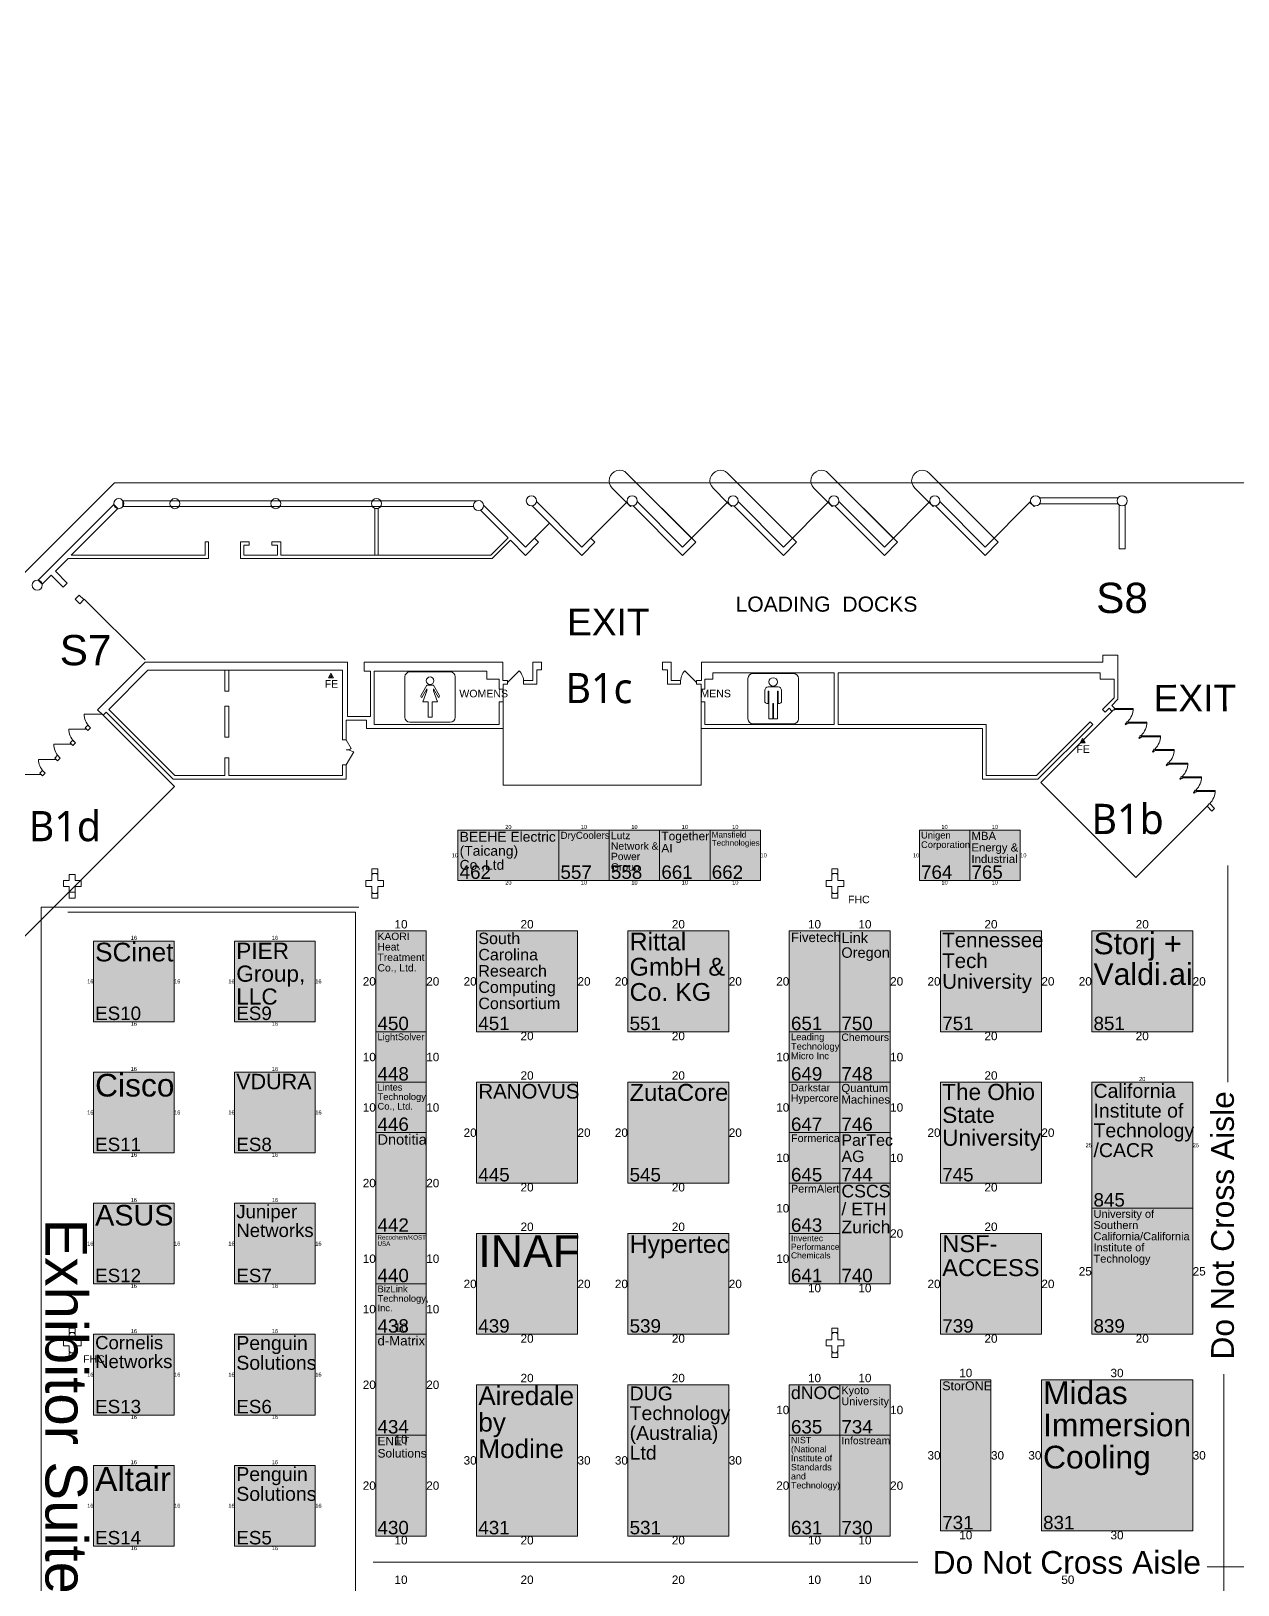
# Model space of a CAD drawing. Header units: inches. Extents: x -357 to 23496, y 116 to 10306.
# Drawn here: x 2060 to 4932, y 5289 to 8987 of the extents above; entities that cross this region are included whole.
import ezdxf
from ezdxf.enums import TextEntityAlignment as Align

# ---------------------------------------------------------------- set-up
doc = ezdxf.new("R2010")
doc.units = ezdxf.units.IN
doc.header["$MEASUREMENT"] = 0
for name, color, linetype, true_color in [('BOOTH_DIMENSION', 7, 'Continuous', 0x000000), ('BOOTH_NUMBER', 7, 'Continuous', 0x000000), ('BOOTHLAYER', 7, 'Continuous', 0x000000), ('Building', 7, 'Continuous', 0xffffff), ('Columns', 7, 'Continuous', 0xffffff), ('COMPANY_NAME', 7, 'Continuous', 0x000000), ('DRAWINGLAYER', 7, 'Continuous', 0xffffff), ('Exit Text', 7, 'Continuous', 0xffffff), ('Fire', 7, 'Continuous', 0xffffff), ('HIGHLIGHT_SCHEME', 7, 'Continuous', 0x000000), ('Symbols', 7, 'Continuous', 0xffffff), ('Text', 7, 'Continuous', 0xffffff)]:
    doc.layers.add(name, color=color, linetype=linetype, true_color=true_color)
doc.styles.add('Arial', font='Arial.ttf')
doc.styles.add('Trebuchet MS', font='trebuc.ttf')

msp = doc.modelspace()

# ---------------------------------------------------------------- hatches: boundary and pattern name
at = {"layer": 'HIGHLIGHT_SCHEME', "true_color": 0xe3923d, "transparency": 33554687}
for points in [[(3076, 7084.9), (3316, 7084.9), (3316, 6964.9), (3076, 6964.9)], [(3316, 7084.9), (3436, 7084.9), (3436, 6964.9), (3316, 6964.9)], [(3436, 7084.9), (3556, 7084.9), (3556, 6964.9), (3436, 6964.9)], [(3556, 7084.9), (3676, 7084.9), (3676, 6964.9), (3556, 6964.9)], [(3676, 7084.9), (3796, 7084.9), (3796, 6964.9), (3676, 6964.9)], [(4174, 7084.9), (4294, 7084.9), (4294, 6964.9), (4174, 6964.9)], [(4294, 7084.9), (4414, 7084.9), (4414, 6964.9), (4294, 6964.9)], [(2880.5, 6844.9), (3000.5, 6844.9), (3000.5, 6604.9), (2880.5, 6604.9)], [(3120.5, 6844.9), (3360.5, 6844.9), (3360.5, 6604.9), (3120.5, 6604.9)], [(3480.5, 6844.9), (3720.5, 6844.9), (3720.5, 6604.9), (3480.5, 6604.9)], [(3864.5, 6844.9), (3984.5, 6844.9), (3984.5, 6604.9), (3864.5, 6604.9)], [(3984.5, 6844.9), (4104.5, 6844.9), (4104.5, 6604.9), (3984.5, 6604.9)], [(4224.5, 6844.9), (4464.5, 6844.9), (4464.5, 6604.9), (4224.5, 6604.9)], [(4584.5, 6844.9), (4824.5, 6844.9), (4824.5, 6604.9), (4584.5, 6604.9)], [(2208.5, 6820.9), (2400.5, 6820.9), (2400.5, 6628.9), (2208.5, 6628.9)], [(2544.5, 6820.9), (2736.5, 6820.9), (2736.5, 6628.9), (2544.5, 6628.9)], [(2880.5, 6604.9), (3000.5, 6604.9), (3000.5, 6484.9), (2880.5, 6484.9)], [(3864.5, 6604.9), (3984.5, 6604.9), (3984.5, 6484.9), (3864.5, 6484.9)], [(3984.5, 6604.9), (4104.5, 6604.9), (4104.5, 6484.9), (3984.5, 6484.9)], [(2208.5, 6508.9), (2400.5, 6508.9), (2400.5, 6316.9), (2208.5, 6316.9)], [(2544.5, 6508.9), (2736.5, 6508.9), (2736.5, 6316.9), (2544.5, 6316.9)], [(2880.5, 6484.9), (3000.5, 6484.9), (3000.5, 6364.9), (2880.5, 6364.9)], [(3120.5, 6484.9), (3360.5, 6484.9), (3360.5, 6244.9), (3120.5, 6244.9)], [(3480.5, 6484.9), (3720.5, 6484.9), (3720.5, 6244.9), (3480.5, 6244.9)], [(3864.5, 6484.9), (3984.5, 6484.9), (3984.5, 6364.9), (3864.5, 6364.9)], [(3984.5, 6484.9), (3984.5, 6364.9), (4104.5, 6364.9), (4104.5, 6484.9)], [(4224.5, 6484.9), (4464.5, 6484.9), (4464.5, 6244.9), (4224.5, 6244.9)], [(4584.5, 6484.9), (4824.5, 6484.9), (4824.5, 6184.9), (4584.5, 6184.9)], [(2880.5, 6364.9), (3000.5, 6364.9), (3000.5, 6124.9), (2880.5, 6124.9)], [(3864.5, 6364.9), (3984.5, 6364.9), (3984.5, 6244.9), (3864.5, 6244.9)], [(3984.5, 6364.9), (3984.5, 6244.9), (4104.5, 6244.9), (4104.5, 6364.9)], [(3864.5, 6244.9), (3984.5, 6244.9), (3984.5, 6124.9), (3864.5, 6124.9)], [(3984.5, 6244.9), (4104.5, 6244.9), (4104.5, 6004.9), (3984.5, 6004.9)], [(2208.5, 6196.9), (2400.5, 6196.9), (2400.5, 6004.9), (2208.5, 6004.9)], [(2544.5, 6196.9), (2736.5, 6196.9), (2736.5, 6004.9), (2544.5, 6004.9)], [(4584.5, 6184.9), (4824.5, 6184.9), (4824.5, 5884.9), (4584.5, 5884.9)], [(2880.5, 6124.9), (3000.5, 6124.9), (3000.5, 6004.9), (2880.5, 6004.9)], [(3120.5, 6124.9), (3360.5, 6124.9), (3360.5, 5884.9), (3120.5, 5884.9)], [(3480.5, 6124.9), (3720.5, 6124.9), (3720.5, 5884.9), (3480.5, 5884.9)], [(3864.5, 6124.9), (3984.5, 6124.9), (3984.5, 6004.9), (3864.5, 6004.9)], [(4224.5, 6124.9), (4464.5, 6124.9), (4464.5, 5884.9), (4224.5, 5884.9)], [(2880.5, 6004.9), (3000.5, 6004.9), (3000.5, 5884.9), (2880.5, 5884.9)], [(2208.5, 5884.9), (2400.5, 5884.9), (2400.5, 5692.9), (2208.5, 5692.9)], [(2544.5, 5884.9), (2736.5, 5884.9), (2736.5, 5692.9), (2544.5, 5692.9)], [(2880.5, 5884.9), (3000.5, 5884.9), (3000.5, 5644.9), (2880.5, 5644.9)], [(4224.5, 5776.9), (4224.5, 5416.9), (4344.5, 5416.9), (4344.5, 5776.9)], [(4464.5, 5776.9), (4464.5, 5416.9), (4824.5, 5416.9), (4824.5, 5776.9)], [(3120.5, 5764.9), (3360.5, 5764.9), (3360.5, 5404.9), (3120.5, 5404.9)], [(3480.5, 5764.9), (3720.5, 5764.9), (3720.5, 5404.9), (3480.5, 5404.9)], [(3984.5, 5764.9), (4104.5, 5764.9), (4104.5, 5644.9), (3984.5, 5644.9)], [(2880.5, 5644.9), (3000.5, 5644.9), (3000.5, 5404.9), (2880.5, 5404.9)], [(3864.5, 5644.9), (3984.5, 5644.9), (3984.5, 5404.9), (3864.5, 5404.9)], [(3984.5, 5644.9), (4104.5, 5644.9), (4104.5, 5404.9), (3984.5, 5404.9)], [(2208.5, 5572.9), (2400.5, 5572.9), (2400.5, 5380.9), (2208.5, 5380.9)], [(2544.5, 5572.9), (2736.5, 5572.9), (2736.5, 5380.9), (2544.5, 5380.9)]]:
    msp.add_hatch(color=33, dxfattribs=at).paths.add_polyline_path(points, flags=0)
at = {"layer": 'HIGHLIGHT_SCHEME', "true_color": 0xce4240, "transparency": 33554687}
msp.add_hatch(color=13, dxfattribs=at).paths.add_polyline_path([(3864.5, 5764.9), (3984.5, 5764.9), (3984.5, 5644.9), (3864.5, 5644.9)], flags=0)

# ---------------------------------------------------------------- linework, layer by layer
at = {"layer": 'BOOTHLAYER', "color": 7, "lineweight": 5}
for points in [[(3076, 7084.9), (3316, 7084.9), (3316, 6964.9), (3076, 6964.9)], [(3316, 7084.9), (3436, 7084.9), (3436, 6964.9), (3316, 6964.9)], [(3436, 7084.9), (3556, 7084.9), (3556, 6964.9), (3436, 6964.9)], [(3556, 7084.9), (3676, 7084.9), (3676, 6964.9), (3556, 6964.9)], [(3676, 7084.9), (3796, 7084.9), (3796, 6964.9), (3676, 6964.9)], [(4174, 7084.9), (4294, 7084.9), (4294, 6964.9), (4174, 6964.9)], [(4294, 7084.9), (4414, 7084.9), (4414, 6964.9), (4294, 6964.9)], [(2880.5, 6844.9), (3000.5, 6844.9), (3000.5, 6604.9), (2880.5, 6604.9)], [(3120.5, 6844.9), (3360.5, 6844.9), (3360.5, 6604.9), (3120.5, 6604.9)], [(3480.5, 6844.9), (3720.5, 6844.9), (3720.5, 6604.9), (3480.5, 6604.9)], [(3864.5, 6844.9), (3984.5, 6844.9), (3984.5, 6604.9), (3864.5, 6604.9)], [(3984.5, 6844.9), (4104.5, 6844.9), (4104.5, 6604.9), (3984.5, 6604.9)], [(4224.5, 6844.9), (4464.5, 6844.9), (4464.5, 6604.9), (4224.5, 6604.9)], [(4584.5, 6844.9), (4824.5, 6844.9), (4824.5, 6604.9), (4584.5, 6604.9)], [(2208.5, 6820.9), (2400.5, 6820.9), (2400.5, 6628.9), (2208.5, 6628.9)], [(2544.5, 6820.9), (2736.5, 6820.9), (2736.5, 6628.9), (2544.5, 6628.9)], [(2880.5, 6604.9), (3000.5, 6604.9), (3000.5, 6484.9), (2880.5, 6484.9)], [(3864.5, 6604.9), (3984.5, 6604.9), (3984.5, 6484.9), (3864.5, 6484.9)], [(3984.5, 6604.9), (4104.5, 6604.9), (4104.5, 6484.9), (3984.5, 6484.9)], [(2208.5, 6508.9), (2400.5, 6508.9), (2400.5, 6316.9), (2208.5, 6316.9)], [(2544.5, 6508.9), (2736.5, 6508.9), (2736.5, 6316.9), (2544.5, 6316.9)], [(2880.5, 6484.9), (3000.5, 6484.9), (3000.5, 6364.9), (2880.5, 6364.9)], [(3120.5, 6484.9), (3360.5, 6484.9), (3360.5, 6244.9), (3120.5, 6244.9)], [(3480.5, 6484.9), (3720.5, 6484.9), (3720.5, 6244.9), (3480.5, 6244.9)], [(3864.5, 6484.9), (3984.5, 6484.9), (3984.5, 6364.9), (3864.5, 6364.9)], [(3984.5, 6484.9), (3984.5, 6364.9), (4104.5, 6364.9), (4104.5, 6484.9)], [(4224.5, 6484.9), (4464.5, 6484.9), (4464.5, 6244.9), (4224.5, 6244.9)], [(4584.5, 6484.9), (4824.5, 6484.9), (4824.5, 6184.9), (4584.5, 6184.9)], [(2880.5, 6364.9), (3000.5, 6364.9), (3000.5, 6124.9), (2880.5, 6124.9)], [(3864.5, 6364.9), (3984.5, 6364.9), (3984.5, 6244.9), (3864.5, 6244.9)], [(3984.5, 6364.9), (3984.5, 6244.9), (4104.5, 6244.9), (4104.5, 6364.9)], [(3864.5, 6244.9), (3984.5, 6244.9), (3984.5, 6124.9), (3864.5, 6124.9)], [(3984.5, 6244.9), (4104.5, 6244.9), (4104.5, 6004.9), (3984.5, 6004.9)], [(2208.5, 6196.9), (2400.5, 6196.9), (2400.5, 6004.9), (2208.5, 6004.9)], [(2544.5, 6196.9), (2736.5, 6196.9), (2736.5, 6004.9), (2544.5, 6004.9)], [(4584.5, 6184.9), (4824.5, 6184.9), (4824.5, 5884.9), (4584.5, 5884.9)], [(2880.5, 6124.9), (3000.5, 6124.9), (3000.5, 6004.9), (2880.5, 6004.9)], [(3120.5, 6124.9), (3360.5, 6124.9), (3360.5, 5884.9), (3120.5, 5884.9)], [(3480.5, 6124.9), (3720.5, 6124.9), (3720.5, 5884.9), (3480.5, 5884.9)], [(3864.5, 6124.9), (3984.5, 6124.9), (3984.5, 6004.9), (3864.5, 6004.9)], [(4224.5, 6124.9), (4464.5, 6124.9), (4464.5, 5884.9), (4224.5, 5884.9)], [(2880.5, 6004.9), (3000.5, 6004.9), (3000.5, 5884.9), (2880.5, 5884.9)], [(2208.5, 5884.9), (2400.5, 5884.9), (2400.5, 5692.9), (2208.5, 5692.9)], [(2544.5, 5884.9), (2736.5, 5884.9), (2736.5, 5692.9), (2544.5, 5692.9)], [(2880.5, 5884.9), (3000.5, 5884.9), (3000.5, 5644.9), (2880.5, 5644.9)], [(4224.5, 5776.9), (4224.5, 5416.9), (4344.5, 5416.9), (4344.5, 5776.9)], [(4464.5, 5776.9), (4464.5, 5416.9), (4824.5, 5416.9), (4824.5, 5776.9)], [(3120.5, 5764.9), (3360.5, 5764.9), (3360.5, 5404.9), (3120.5, 5404.9)], [(3480.5, 5764.9), (3720.5, 5764.9), (3720.5, 5404.9), (3480.5, 5404.9)], [(3864.5, 5764.9), (3984.5, 5764.9), (3984.5, 5644.9), (3864.5, 5644.9)], [(3984.5, 5764.9), (4104.5, 5764.9), (4104.5, 5644.9), (3984.5, 5644.9)], [(2880.5, 5644.9), (3000.5, 5644.9), (3000.5, 5404.9), (2880.5, 5404.9)], [(3864.5, 5644.9), (3984.5, 5644.9), (3984.5, 5404.9), (3864.5, 5404.9)], [(3984.5, 5644.9), (4104.5, 5644.9), (4104.5, 5404.9), (3984.5, 5404.9)], [(2208.5, 5572.9), (2400.5, 5572.9), (2400.5, 5380.9), (2208.5, 5380.9)], [(2544.5, 5572.9), (2736.5, 5572.9), (2736.5, 5380.9), (2544.5, 5380.9)]]:
    msp.add_lwpolyline(points, close=True, dxfattribs=at)
at = {"layer": 'Building', "color": 18, "lineweight": 5, "true_color": 0x000000, "transparency": 33554687}
for points in [[(12373.1, 8986.6), (12373.1, 7911.7), (2258.7, 7911.7), (1572, 7225.1)], [(3632.1, 7780), (3478.2, 7933.9), (3642, 7770.1), (3610.7, 7738.8), (3492.7, 7856.9)], [(3872.1, 7780), (3718.2, 7933.9), (3882, 7770.1), (3850.7, 7738.8), (3732.7, 7856.9)], [(4112.1, 7780), (3958.2, 7933.9), (4122, 7770.1), (4090.7, 7738.8), (3972.7, 7856.9)], [(4352.1, 7780), (4198.2, 7933.9), (4362, 7770.1), (4330.7, 7738.8), (4212.7, 7856.9)], [(3392.1, 7780), (3477, 7864.8), (3443, 7898.8), (3477, 7864.8)], [(3683, 7898.8), (3717, 7864.8), (3726.9, 7855), (3728.8, 7856.9)], [(3923, 7898.8), (3957, 7864.8), (3966.9, 7855), (3968.8, 7856.9)], [(4163, 7898.8), (4197, 7864.8), (4206.9, 7855), (4208.8, 7856.9)], [(2256.9, 7860), (2076.7, 7679.8)], [(2256.9, 7860), (2266.8, 7850.1), (2155.7, 7739), (2474.6, 7739), (2474.6, 7739), (2474.6, 7771), (2482.3, 7771), (2482.3, 7731.3), (2148, 7731.3), (2117.9, 7701.2), (2146.2, 7672.9), (2136.3, 7663), (2108, 7691.3)], [(3113.1, 7854.9), (2278.5, 7854.9), (2278.5, 7868.9), (3122.2, 7868.9)], [(3129.5, 7846.1), (3195.4, 7780.2), (3154.1, 7739), (2654.3, 7739), (2654.3, 7771), (2633.3, 7771), (2633.3, 7763.3), (2646.7, 7763.3), (2646.7, 7739), (2566, 7739), (2566, 7763.3), (2579.3, 7763.3), (2579.3, 7771), (2558.4, 7771), (2558.4, 7731.3), (3096.5, 7731.3)], [(2878.4, 7739), (2878.4, 7850.5), (2886, 7850.5), (2886, 7739)], [(3136.8, 7858.6), (3236.7, 7758.6), (3258.1, 7780)], [(3252.7, 7856.9), (3370.7, 7738.8), (3402, 7770.1), (3392.1, 7780), (3370.7, 7758.6), (3262.6, 7866.8)], [(3478.9, 7866.8), (3477, 7864.8), (3486.9, 7855), (3488.8, 7856.9)], [(3502.6, 7866.8), (3610.7, 7758.6), (3718.9, 7866.8)], [(3742.6, 7866.8), (3850.7, 7758.6), (3958.9, 7866.8)], [(3982.6, 7866.8), (4090.7, 7758.6), (4198.9, 7866.8)], [(4222.6, 7866.8), (4330.7, 7758.6), (4438.9, 7866.8)], [(4448.8, 7856.9), (4446.9, 7855), (4437, 7864.8)], [(4460.5, 7875.7), (4647, 7875.7)], [(4460.5, 7861.7), (4647, 7861.7)], [(4663.7, 7859), (4663.7, 7754.7), (4649.7, 7754.7), (4649.7, 7859)], [(3293.8, 7815.7), (3258.1, 7780), (3268, 7770.1), (3236.7, 7738.8), (3200.7, 7774.8), (3157.2, 7731.3), (3096.5, 7731.3)], [(2117.9, 7701.2), (2146.2, 7672.9)], [(2086.6, 7669.9), (2076.7, 7679.8)], [(2086.6, 7669.9), (2108, 7691.3)], [(2136.3, 7663), (2146.2, 7672.9)], [(2164.8, 7634.5), (2174.7, 7644.4), (2185.8, 7633.4), (2175.9, 7623.5), (2175.9, 7623.5)], [(2174.7, 7644.4), (2164.8, 7634.5), (2175.9, 7623.5), (2185.8, 7633.4)], [(2174.7, 7644.4), (2185.8, 7633.4)], [(2331.3, 7489.9), (2186.8, 7634.4)], [(2218.5, 7371), (2331.8, 7484.3)], [(2331.8, 7484.3), (2813, 7484.3)], [(2813, 7484.3), (2813, 7355.1)], [(2852.5, 7463.3), (2852.5, 7484.3)], [(2852.5, 7484.3), (3182.7, 7484.3)], [(3182.7, 7484.3), (3182.7, 7441)], [(3232.3, 7441), (3254.4, 7441), (3254.4, 7484.3), (3274.9, 7484.3), (3274.9, 7466.3), (3263.4, 7466.3), (3263.4, 7432), (3232.3, 7432), (3232.3, 7441)], [(3574.4, 7466.3), (3562.9, 7466.3), (3562.9, 7484.3), (3583.4, 7484.3), (3583.4, 7441), (3605.5, 7441), (3605.5, 7432), (3574.4, 7432), (3574.4, 7466.3)], [(3655.2, 7441), (3655.2, 7484.3)], [(3655.2, 7484.3), (4610.4, 7484.3)], [(4610.4, 7484.3), (4610.4, 7501.5)], [(4610.4, 7501.5), (4646.7, 7501.5)], [(4646.7, 7501.5), (4646.7, 7396.3)], [(2245.1, 7372.1), (2338.2, 7465.3)], [(2338.2, 7465.3), (2801, 7465.3)], [(2521.4, 7465.3), (2521.4, 7415.6), (2530.4, 7415.6), (2530.4, 7465.3)], [(2801, 7465.3), (2801, 7299.9)], [(2867.8, 7463.3), (2852.5, 7463.3)], [(2867.8, 7355.1), (2867.8, 7463.3)], [(3183.4, 7420.4), (3174.4, 7420.4), (3174.4, 7444.3), (3144.5, 7444.3), (3144.5, 7463.3), (2876.8, 7463.3), (2876.8, 7335.9), (3174.4, 7335.9), (3174.4, 7389.9), (3183.4, 7389.9)], [(3182.7, 7441), (3194.2, 7441)], [(3194.2, 7436.5), (3221.9, 7464.3)], [(3194.2, 7441), (3194.2, 7432)], [(3643.7, 7436.5), (3615.9, 7464.3)], [(3643.7, 7432), (3643.7, 7441)], [(3643.7, 7441), (3655.2, 7441)], [(3654.4, 7326.9), (4324.4, 7326.9), (4324.4, 7205.9), (4456.4, 7205.9), (4586.7, 7336.3), (4580.3, 7342.6), (4452.6, 7214.9), (4333.4, 7214.9), (4333.4, 7335.9), (3980.6, 7335.9), (3980.6, 7459.5), (4604.7, 7459.5), (4604.7, 7444.3), (4637.7, 7444.3), (4637.7, 7400), (4610, 7372.3), (4616.4, 7366), (4625.4, 7375), (4632.5, 7367.9)], [(3654.4, 7420.4), (3663.4, 7420.4), (3663.4, 7444.3), (3682.8, 7444.3), (3682.8, 7459.5), (3971.6, 7459.5), (3971.6, 7335.9), (3663.4, 7335.9), (3663.4, 7389.9), (3654.4, 7389.9)], [(3194.2, 7432), (3183.4, 7432)], [(3183.4, 7432), (3183.4, 7192)], [(3654.4, 7432), (3643.7, 7432)], [(3654.4, 7192), (3654.4, 7432)], [(4646.7, 7396.3), (4631.8, 7381.4)], [(2810, 7239.9), (2810, 7205.9), (2398.5, 7205.9), (2238.7, 7365.7), (2231.3, 7358.3), (2401, 7188.6), (2036.1, 6823.7), (1860, 6999.8), (1846.5, 6986.3), (1806.6, 6986.3), (1806.6, 6944.2), (1726.5, 6864.1), (1726.5, 5839.1), (1769.5, 5839.1), (1769.5, 5818.1), (2018.5, 5818.1), (2018.5, 4822.2)], [(2228.6, 7361), (2186.6, 7361)], [(2231.3, 7358.3), (2218.5, 7371)], [(2402.2, 7214.9), (2245.1, 7372.1)], [(2521.4, 7379.6), (2521.4, 7306.3), (2530.4, 7306.3), (2530.4, 7379.6), (2521.4, 7379.6)], [(4636, 7371.4), (4462.8, 7198.2)], [(4631.8, 7381.4), (4638.9, 7374.3)], [(4636.7, 7370.7), (4636, 7371.4)], [(4638.2, 7372.2), (4636.7, 7370.7)], [(4638.9, 7374.3), (4637.5, 7372.9)], [(4637.5, 7372.9), (4638.2, 7372.2)], [(4682.9, 7374.3), (4638.9, 7374.3)], [(4638.9, 7374.3), (4638.9, 7372.3)], [(4638.9, 7372.3), (4682.8, 7372.3)], [(2192, 7325.4), (2150, 7325.4)], [(2195.2, 7322.3), (2201.6, 7328.6), (2195.2, 7335), (2188.8, 7328.6), (2195.2, 7322.3)], [(2858, 7346.9), (2810, 7346.9)], [(2810, 7346.9), (2810, 7299.9)], [(2813, 7355.1), (2867.8, 7355.1)], [(2858, 7326.9), (2858, 7346.9)], [(3183.4, 7326.9), (2858, 7326.9)], [(4663.6, 7336.8), (4667.2, 7340.3)], [(4665, 7335.4), (4663.6, 7336.8)], [(4668.6, 7338.9), (4665, 7335.4)], [(4666.4, 7341), (4667.9, 7342.5)], [(4667.2, 7340.3), (4666.4, 7341)], [(4667.9, 7342.5), (4668.6, 7341.7)], [(4668.6, 7341.7), (4670, 7343.2)], [(4669.3, 7338.2), (4668.6, 7338.9)], [(4670.7, 7339.6), (4669.3, 7338.2)], [(4670, 7343.2), (4671.4, 7341.7)], [(4671.4, 7341.7), (4670, 7340.3)], [(4670, 7340.3), (4670.7, 7339.6)], [(4715.4, 7341.7), (4671.4, 7341.7)], [(4671.4, 7341.7), (4671.4, 7339.7)], [(4671.4, 7339.7), (4715.4, 7339.7)], [(2156, 7289.4), (2114, 7289.4)], [(2159.2, 7286.2), (2165.5, 7292.6), (2159.2, 7298.9), (2152.8, 7292.6), (2159.2, 7286.2)], [(2801, 7299.9), (2810, 7299.9)], [(2810, 7299.9), (2822, 7279.2)], [(4696.1, 7304.3), (4699.7, 7307.8)], [(4697.6, 7302.9), (4696.1, 7304.3)], [(4701.1, 7306.4), (4697.6, 7302.9)], [(4699, 7308.5), (4700.4, 7309.9)], [(4699.7, 7307.8), (4699, 7308.5)], [(4700.4, 7309.9), (4701.1, 7309.2)], [(4701.1, 7309.2), (4702.5, 7310.6)], [(4701.8, 7305.7), (4701.1, 7306.4)], [(4703.2, 7307.1), (4701.8, 7305.7)], [(4702.5, 7310.6), (4703.9, 7309.2)], [(4703.9, 7309.2), (4702.5, 7307.8)], [(4702.5, 7307.8), (4703.2, 7307.1)], [(4747.9, 7309.2), (4703.9, 7309.2)], [(4703.9, 7309.2), (4703.9, 7307.2)], [(4703.9, 7307.2), (4747.9, 7307.2)], [(2119.9, 7253.3), (2077.9, 7253.3)], [(2123.1, 7250.1), (2129.5, 7256.5), (2123.1, 7262.9), (2116.7, 7256.5), (2123.1, 7250.1)], [(2530.4, 7257.3), (2521.4, 7257.3)], [(2521.4, 7257.3), (2521.4, 7214.9)], [(2530.4, 7214.9), (2530.4, 7257.3)], [(2828, 7271.1), (2810, 7239.9)], [(4728.7, 7271.7), (4732.2, 7275.3)], [(4730.1, 7270.3), (4728.7, 7271.7)], [(4733.6, 7273.9), (4730.1, 7270.3)], [(4731.5, 7276), (4732.9, 7277.4)], [(4732.2, 7275.3), (4731.5, 7276)], [(4732.9, 7277.4), (4733.6, 7276.7)], [(4733.6, 7276.7), (4735, 7278.1)], [(4734.3, 7273.2), (4733.6, 7273.9)], [(4735.7, 7274.6), (4734.3, 7273.2)], [(4735, 7278.1), (4736.5, 7276.7)], [(4736.5, 7276.7), (4735, 7275.3)], [(4735, 7275.3), (4735.7, 7274.6)], [(4780.5, 7276.7), (4736.5, 7276.7)], [(4736.5, 7276.7), (4736.5, 7274.7)], [(4736.5, 7274.7), (4780.4, 7274.7)], [(2083.8, 7217.2), (2041.8, 7217.2)], [(2087, 7214.1), (2093.4, 7220.4), (2087, 7226.8), (2080.7, 7220.4), (2087, 7214.1)], [(2521.4, 7214.9), (2402.2, 7214.9)], [(2801, 7214.9), (2530.4, 7214.9)], [(2810, 7239.9), (2801, 7239.9)], [(2801, 7239.9), (2801, 7214.9)], [(4761.2, 7239.2), (4764.7, 7242.8)], [(4762.6, 7237.8), (4761.2, 7239.2)], [(4766.1, 7241.3), (4762.6, 7237.8)], [(4764, 7243.5), (4765.4, 7244.9)], [(4764.7, 7242.8), (4764, 7243.5)], [(4765.4, 7244.9), (4766.1, 7244.2)], [(4766.1, 7244.2), (4767.6, 7245.6)], [(4766.9, 7240.6), (4766.1, 7241.3)], [(4768.3, 7242), (4766.9, 7240.6)], [(4767.6, 7245.6), (4769, 7244.2)], [(4769, 7244.2), (4767.6, 7242.8)], [(4767.6, 7242.8), (4768.3, 7242)], [(4769, 7242.2), (4769, 7244.2)], [(4769, 7244.2), (4813, 7244.2)], [(4812.9, 7242.2), (4769, 7242.2)], [(4798, 7212.3), (4796.6, 7210.9)], [(4798.7, 7211.6), (4798, 7212.3)], [(4800.1, 7213.1), (4798.7, 7211.6)], [(4800.1, 7213.1), (4801.5, 7211.6), (4801.5, 7209.6), (4845.5, 7209.6)], [(4800.1, 7210.2), (4801.5, 7211.6)], [(4801.5, 7211.6), (4845.5, 7211.6)], [(3183.4, 7192), (3654.4, 7192)], [(4462.8, 7198.2), (4689.1, 6971.9)], [(4797.3, 7210.2), (4793.7, 7206.7)], [(4793.7, 7206.7), (4795.1, 7205.3)], [(4795.1, 7205.3), (4798.7, 7208.8)], [(4796.6, 7210.9), (4797.3, 7210.2)], [(4798.7, 7208.8), (4799.4, 7208.1)], [(4799.4, 7208.1), (4800.8, 7209.5)], [(4800.8, 7209.5), (4800.1, 7210.2)], [(4829.8, 7177.7), (4826.3, 7174.2)], [(4827.7, 7172.7), (4831.2, 7176.3)], [(4830.5, 7179.8), (4829.1, 7178.4)], [(4829.1, 7178.4), (4829.8, 7177.7)], [(4831.2, 7179.1), (4830.5, 7179.8)], [(4832.6, 7180.5), (4831.2, 7179.1)], [(4831.2, 7176.3), (4831.9, 7175.6)], [(4831.9, 7175.6), (4833.3, 7177)], [(4834, 7179.1), (4832.6, 7180.5)], [(4832.6, 7177.7), (4834, 7179.1)], [(4833.3, 7177), (4832.6, 7177.7)], [(4878, 7179.1), (4834, 7179.1)], [(4834, 7179.1), (4834, 7177.1)], [(4834, 7177.1), (4878, 7177.1)], [(4689.1, 6971.9), (4862.3, 7145.2)], [(4826.3, 7174.2), (4827.7, 7172.7)], [(4858.8, 7141.6), (4870.1, 7130.3), (4876.5, 7136.7), (4865.1, 7148)], [(4861.6, 7145.9), (4863, 7147.3)], [(4862.3, 7145.2), (4861.6, 7145.9)], [(4863, 7147.3), (4863.7, 7146.6)], [(4863.7, 7146.6), (4865.1, 7148)]]:
    msp.add_lwpolyline(points, dxfattribs=at).dxf.unprotected_set("ltscale", 0)
for centre, radius, start, end in [((3460.6, 7916.4), 24.9, 44.9984, -134.9984), ((3700.6, 7916.4), 24.9, 44.9984, -134.9984), ((3940.6, 7916.4), 24.9, 44.9984, -134.9984), ((4180.6, 7916.4), 24.9, 44.9984, -134.9984), ((3190.3, 7436.6), 42, -0.1225, 41.22), ((3647.5, 7436.6), 42, 138.78, -179.8775), ((2228.6, 7361), 42, 180, -135.938), ((4638.9, 7374.3), 44, -45, 0), ((2192, 7325.4), 42, 180, -135.938), ((4671.4, 7341.7), 44, -45, 0), ((2156, 7289.4), 42, 180, -135.938), ((4703.9, 7309.2), 44, -45, 0), ((2119.9, 7253.3), 42, 180, -135.938), ((2810, 7299.9), 24, -90, -60), ((2810, 7239.9), 36, 60, 90), ((4736.5, 7276.7), 44, -45, 0), ((4769, 7244.2), 44, -45, 0), ((4801.5, 7211.6), 44, -45, 0), ((4834, 7179.1), 44, -45, 0)]:
    msp.add_arc(centre, radius, start, end, dxfattribs=at).dxf.unprotected_set("ltscale", 0)
at = {"layer": 'Columns', "color": 6, "lineweight": 5, "transparency": 33554687}
for points in [[(2885, 6981.9), (2871, 6981.9), (2871, 6992.9), (2885, 6992.9), (2885, 6981.9)], [(3980, 6981.9), (3966, 6981.9), (3966, 6992.9), (3980, 6992.9), (3980, 6981.9)], [(2165, 6922.9), (2151, 6922.9), (2151, 6950.9), (2137, 6950.9), (2137, 6964.9), (2151, 6964.9), (2151, 6978.9), (2165, 6978.9), (2165, 6964.9), (2179, 6964.9), (2179, 6950.9), (2165, 6950.9), (2165, 6922.9)], [(2873, 6933.9), (2873, 6935.9), (2871, 6935.9), (2871, 6950.9), (2857, 6950.9), (2857, 6964.9), (2871, 6964.9), (2871, 6979.9), (2873, 6979.9), (2873, 6981.9)], [(2883, 6981.9), (2883, 6979.9), (2885, 6979.9), (2885, 6964.9), (2899, 6964.9), (2899, 6950.9), (2885, 6950.9), (2885, 6935.9), (2883, 6935.9), (2883, 6933.9)], [(3968, 6933.9), (3968, 6935.9), (3966, 6935.9), (3966, 6950.9), (3952, 6950.9), (3952, 6964.9), (3966, 6964.9), (3966, 6979.9), (3968, 6979.9), (3968, 6981.9)], [(3978, 6981.9), (3978, 6979.9), (3980, 6979.9), (3980, 6964.9), (3994, 6964.9), (3994, 6950.9), (3980, 6950.9), (3980, 6935.9), (3978, 6935.9), (3978, 6933.9)], [(2165, 6936.9), (2151, 6936.9)], [(2885, 6933.9), (2885, 6922.9), (2871, 6922.9), (2871, 6933.9), (2885, 6933.9)], [(3980, 6933.9), (3980, 6922.9), (3966, 6922.9), (3966, 6933.9), (3980, 6933.9)], [(2153, 5840.9), (2153, 5842.9), (2151, 5842.9), (2151, 5857.9), (2137, 5857.9), (2137, 5871.9), (2151, 5871.9), (2151, 5886.9), (2153, 5886.9), (2153, 5888.9)], [(2165, 5888.9), (2151, 5888.9), (2151, 5899.9), (2165, 5899.9), (2165, 5888.9)], [(2163, 5888.9), (2163, 5886.9), (2165, 5886.9), (2165, 5871.9), (2179, 5871.9), (2179, 5857.9), (2165, 5857.9), (2165, 5842.9), (2163, 5842.9), (2163, 5840.9)], [(3968, 5840.9), (3968, 5842.9), (3966, 5842.9), (3966, 5857.9), (3952, 5857.9), (3952, 5871.9), (3966, 5871.9), (3966, 5886.9), (3968, 5886.9), (3968, 5888.9)], [(3980, 5888.9), (3966, 5888.9), (3966, 5899.9), (3980, 5899.9), (3980, 5888.9)], [(3978, 5888.9), (3978, 5886.9), (3980, 5886.9), (3980, 5871.9), (3994, 5871.9), (3994, 5857.9), (3980, 5857.9), (3980, 5842.9), (3978, 5842.9), (3978, 5840.9)], [(2165, 5840.9), (2165, 5829.9), (2151, 5829.9), (2151, 5840.9), (2165, 5840.9)], [(3980, 5840.9), (3980, 5829.9), (3966, 5829.9), (3966, 5840.9), (3980, 5840.9)]]:
    msp.add_lwpolyline(points, dxfattribs=at).dxf.unprotected_set("ltscale", 0)
for centre in [(3250.7, 7868.7), (3490.7, 7868.7), (3730.7, 7868.7), (3970.7, 7868.7), (4210.7, 7868.7), (4450.7, 7868.7), (4656.7, 7868.7), (2268.7, 7861.9), (2402.4, 7861.9), (2642.3, 7861.9), (2882.2, 7861.9), (3124.9, 7857.2), (2074.8, 7668)]:
    msp.add_circle(centre, 12, dxfattribs=at).dxf.unprotected_set("ltscale", 0)
at = {"layer": 'DRAWINGLAYER', "color": 1, "lineweight": 5, "transparency": 33554687}
for points in [[(4908.5, 6484.9), (4908.5, 7000.9)], [(4898.9, 5789.8), (4898.9, 3809.8)], [(4170.3, 5342.8), (2874.3, 5342.8)], [(4858.9, 5331.8), (7270.9, 5331.8)]]:
    msp.add_lwpolyline(points, dxfattribs=at).dxf.unprotected_set("ltscale", 0)
at = {"layer": 'DRAWINGLAYER', "color": 18, "lineweight": 5, "true_color": 0x000000, "transparency": 33554687}
for points in [[(2083.7, 4381.8), (2083.7, 6901.8)], [(2083.7, 6901.8), (2839.7, 6901.8)], [(2147.9, 6889.8), (2831.9, 6889.8)], [(2831.9, 6889.8), (2831.9, 3949.8)]]:
    msp.add_lwpolyline(points, dxfattribs=at).dxf.unprotected_set("ltscale", 0)
at = {"layer": 'Fire', "color": 1, "lineweight": 5, "transparency": 33554687}
for points in [[(2779.6, 7447.7), (2773.6, 7458.1), (2767.6, 7447.7), (2779.6, 7447.7)], [(2771, 7449.7), (2776.1, 7449.7), (2773.6, 7454.1), (2771, 7449.7)], [(4568.6, 7292.9), (4562.6, 7303.3), (4556.6, 7292.9), (4568.6, 7292.9)], [(4560.1, 7294.9), (4565.2, 7294.9), (4562.6, 7299.3), (4560.1, 7294.9)]]:
    msp.add_lwpolyline(points, dxfattribs=at).dxf.unprotected_set("ltscale", 0)
at = {"layer": 'Symbols', "color": 4, "lineweight": 5, "transparency": 33554687}
for points in [[(2949.7, 7449.5), (2949.7, 7353.5)], [(3057.7, 7461.5), (2961.7, 7461.5)], [(3069.7, 7353.5), (3069.7, 7449.5)], [(3766.2, 7445.6), (3766.2, 7349.6)], [(3874.2, 7457.6), (3778.2, 7457.6)], [(3886.2, 7349.6), (3886.2, 7445.6)], [(2988.3, 7406.1), (3001.7, 7429.5)], [(3001.7, 7421.5), (2989.7, 7400.7)], [(2992.2, 7390.5), (3001.7, 7416.6)], [(3001.7, 7429.5), (3017.7, 7429.5)], [(3001.7, 7416.6), (3001.7, 7421.5)], [(3017.7, 7429.5), (3031.2, 7406.1)], [(3029.7, 7400.7), (3017.7, 7421.5)], [(3017.7, 7421.5), (3017.7, 7416.6)], [(3017.7, 7416.6), (3027.2, 7390.5)], [(3806.2, 7417.6), (3806.2, 7391.6)], [(3838.2, 7425.6), (3814.2, 7425.6)], [(3814.2, 7386.6), (3814.2, 7415.6)], [(3814.2, 7415.6), (3816.2, 7415.6)], [(3816.2, 7415.6), (3816.2, 7349.6)], [(3836.2, 7349.6), (3836.2, 7415.6)], [(3836.2, 7415.6), (3838.2, 7415.6)], [(3838.2, 7415.6), (3838.2, 7386.6)], [(3846.2, 7391.6), (3846.2, 7417.6)], [(3004.7, 7390.5), (2992.2, 7390.5)], [(3004.7, 7353.5), (3004.7, 7390.5)], [(3027.2, 7390.5), (3014.7, 7390.5)], [(3014.7, 7390.5), (3014.7, 7353.5)], [(3811.2, 7386.6), (3814.2, 7386.6)], [(3825.2, 7349.6), (3825.2, 7386.6)], [(3825.2, 7386.6), (3827.2, 7386.6)], [(3827.2, 7386.6), (3827.2, 7349.6)], [(3838.2, 7386.6), (3841.2, 7386.6)], [(2961.7, 7341.5), (3057.7, 7341.5)], [(3014.7, 7353.5), (3004.7, 7353.5)], [(3778.2, 7337.6), (3874.2, 7337.6)], [(3816.2, 7349.6), (3825.2, 7349.6)], [(3827.2, 7349.6), (3836.2, 7349.6)]]:
    msp.add_lwpolyline(points, dxfattribs=at).dxf.unprotected_set("ltscale", 0)
for centre, radius in [((3009.7, 7440.5), 9), ((3826.2, 7437.6), 10)]:
    msp.add_circle(centre, radius, dxfattribs=at).dxf.unprotected_set("ltscale", 0)
for centre, radius, start, end in [((2961.7, 7449.5), 12, 90, 180), ((3057.7, 7449.5), 12, 0, 90), ((3778.2, 7445.6), 12, 90, 180), ((3874.2, 7445.6), 12, 0, 90), ((2991.7, 7404.1), 4, 150, -120), ((3027.7, 7404.1), 4, -60, 30), ((3814.2, 7417.6), 8, 90, 180), ((3838.2, 7417.6), 8, 0, 90), ((3811.2, 7391.6), 5, 180, -90), ((3841.2, 7391.6), 5, -90, 0), ((2961.7, 7353.5), 12, 180, -90), ((3057.7, 7353.5), 12, -90, 0), ((3778.2, 7349.6), 12, 180, -90), ((3874.2, 7349.6), 12, -90, 0)]:
    msp.add_arc(centre, radius, start, end, dxfattribs=at).dxf.unprotected_set("ltscale", 0)

# ---------------------------------------------------------------- texts
at = {"layer": 'BOOTH_DIMENSION', "color": 8, "style": 'Arial'}
for s, height, p in [('20', 9.6, (3196, 7084.9)), ('10', 9.6, (3376, 7084.9)), ('10', 9.6, (3496, 7084.9)), ('10', 9.6, (3616, 7084.9)), ('10', 9.6, (3736, 7084.9)), ('10', 9.6, (4234, 7084.9)), ('10', 9.6, (4354, 7084.9)), ('10', 20, (2940.5, 6844.9)), ('20', 20, (3240.5, 6844.9)), ('20', 20, (3600.5, 6844.9)), ('10', 20, (3924.5, 6844.9)), ('10', 20, (4044.5, 6844.9)), ('20', 20, (4344.5, 6844.9)), ('20', 20, (4704.5, 6844.9)), ('16', 9.6, (2304.5, 6820.9)), ('16', 9.6, (2640.5, 6820.9)), ('16', 9.6, (2304.5, 6508.9)), ('16', 9.6, (2640.5, 6508.9)), ('20', 20, (3240.5, 6484.9)), ('20', 20, (3600.5, 6484.9)), ('20', 20, (4344.5, 6484.9)), ('20', 9.6, (4704.5, 6484.9)), ('16', 9.6, (2304.5, 6196.9)), ('16', 9.6, (2640.5, 6196.9)), ('20', 20, (3240.5, 6124.9)), ('20', 20, (3600.5, 6124.9)), ('20', 20, (4344.5, 6124.9)), ('16', 9.6, (2304.5, 5884.9)), ('16', 9.6, (2640.5, 5884.9)), ('10', 20, (2940.5, 5884.9)), ('20', 20, (3240.5, 5764.9)), ('20', 20, (3600.5, 5764.9)), ('10', 20, (3924.5, 5764.9)), ('10', 20, (4044.5, 5764.9)), ('10', 20, (4284.5, 5776.9)), ('30', 20, (4644.5, 5776.9)), ('16', 9.6, (2304.5, 5572.9)), ('16', 9.6, (2640.5, 5572.9)), ('10', 20, (2940.5, 5284.9)), ('20', 20, (3240.5, 5284.9)), ('20', 20, (3600.5, 5284.9)), ('10', 20, (3924.5, 5284.9)), ('10', 20, (4044.5, 5284.9)), ('50', 20, (4527.4, 5284.9))]:
    msp.add_text(s, height=height, dxfattribs=at).set_placement(p, align=Align.BOTTOM_CENTER)
for s, height, p in [('10', 9.6, (3076, 7024.9)), ('10', 9.6, (4174, 7024.9)), ('20', 20, (2880.5, 6724.9)), ('20', 20, (3120.5, 6724.9)), ('20', 20, (3480.5, 6724.9)), ('20', 20, (3864.5, 6724.9)), ('20', 20, (4224.5, 6724.9)), ('20', 20, (4584.5, 6724.9)), ('16', 9.6, (2208.5, 6724.9)), ('16', 9.6, (2544.5, 6724.9)), ('10', 20, (2880.5, 6544.9)), ('10', 20, (3864.5, 6544.9)), ('10', 20, (2880.5, 6424.9)), ('10', 20, (3864.5, 6424.9)), ('16', 9.6, (2208.5, 6412.9)), ('16', 9.6, (2544.5, 6412.9)), ('20', 20, (3120.5, 6364.9)), ('20', 20, (3480.5, 6364.9)), ('20', 20, (4224.5, 6364.9)), ('25', 9.6, (4584.5, 6334.9)), ('10', 20, (3864.5, 6304.9)), ('20', 20, (2880.5, 6244.9)), ('10', 20, (3864.5, 6184.9)), ('16', 9.6, (2208.5, 6100.9)), ('16', 9.6, (2544.5, 6100.9)), ('10', 20, (2880.5, 6064.9)), ('10', 20, (3864.5, 6064.9)), ('25', 20, (4584.5, 6034.9)), ('20', 20, (3120.5, 6004.9)), ('20', 20, (3480.5, 6004.9)), ('20', 20, (4224.5, 6004.9)), ('10', 20, (2880.5, 5944.9)), ('16', 9.6, (2208.5, 5788.9)), ('16', 9.6, (2544.5, 5788.9)), ('20', 20, (2880.5, 5764.9)), ('10', 20, (3864.5, 5704.9)), ('30', 20, (3120.5, 5584.9)), ('30', 20, (3480.5, 5584.9)), ('30', 20, (4224.5, 5596.9)), ('30', 20, (4464.5, 5596.9)), ('20', 20, (2880.5, 5524.9)), ('20', 20, (3864.5, 5524.9)), ('16', 9.6, (2208.5, 5476.9)), ('16', 9.6, (2544.5, 5476.9))]:
    msp.add_text(s, height=height, dxfattribs=at).set_placement(p, align=Align.MIDDLE_RIGHT)
for s, height, p in [('10', 9.6, (3796, 7024.9)), ('10', 9.6, (4414, 7024.9)), ('20', 20, (3000.5, 6724.9)), ('20', 20, (3360.5, 6724.9)), ('20', 20, (3720.5, 6724.9)), ('20', 20, (4104.5, 6724.9)), ('20', 20, (4464.5, 6724.9)), ('20', 20, (4824.5, 6724.9)), ('16', 9.6, (2400.5, 6724.9)), ('16', 9.6, (2736.5, 6724.9)), ('10', 20, (3000.5, 6544.9)), ('10', 20, (4104.5, 6544.9)), ('10', 20, (3000.5, 6424.9)), ('10', 20, (4104.5, 6424.9)), ('16', 9.6, (2400.5, 6412.9)), ('16', 9.6, (2736.5, 6412.9)), ('20', 20, (3360.5, 6364.9)), ('20', 20, (3720.5, 6364.9)), ('20', 20, (4464.5, 6364.9)), ('25', 9.6, (4824.5, 6334.9)), ('10', 20, (4104.5, 6304.9)), ('20', 20, (3000.5, 6244.9)), ('16', 9.6, (2400.5, 6100.9)), ('16', 9.6, (2736.5, 6100.9)), ('20', 20, (4104.5, 6124.9)), ('10', 20, (3000.5, 6064.9)), ('25', 20, (4824.5, 6034.9)), ('20', 20, (3360.5, 6004.9)), ('20', 20, (3720.5, 6004.9)), ('20', 20, (4464.5, 6004.9)), ('10', 20, (3000.5, 5944.9)), ('16', 9.6, (2400.5, 5788.9)), ('16', 9.6, (2736.5, 5788.9)), ('20', 20, (3000.5, 5764.9)), ('10', 20, (4104.5, 5704.9)), ('30', 20, (3360.5, 5584.9)), ('30', 20, (3720.5, 5584.9)), ('30', 20, (4344.5, 5596.9)), ('30', 20, (4824.5, 5596.9)), ('20', 20, (3000.5, 5524.9)), ('20', 20, (4104.5, 5524.9)), ('16', 9.6, (2400.5, 5476.9)), ('16', 9.6, (2736.5, 5476.9))]:
    msp.add_text(s, height=height, dxfattribs=at).set_placement(p, align=Align.MIDDLE_LEFT)
for s, height, p in [('20', 9.6, (3196, 6964.9)), ('10', 9.6, (3376, 6964.9)), ('10', 9.6, (3496, 6964.9)), ('10', 9.6, (3616, 6964.9)), ('10', 9.6, (3736, 6964.9)), ('10', 9.6, (4234, 6964.9)), ('10', 9.6, (4354, 6964.9)), ('16', 9.6, (2304.5, 6628.9)), ('16', 9.6, (2640.5, 6628.9)), ('20', 20, (3240.5, 6604.9)), ('20', 20, (3600.5, 6604.9)), ('20', 20, (4344.5, 6604.9)), ('20', 20, (4704.5, 6604.9)), ('16', 9.6, (2304.5, 6316.9)), ('16', 9.6, (2640.5, 6316.9)), ('20', 20, (3240.5, 6244.9)), ('20', 20, (3600.5, 6244.9)), ('20', 20, (4344.5, 6244.9)), ('16', 9.6, (2304.5, 6004.9)), ('16', 9.6, (2640.5, 6004.9)), ('10', 20, (3924.5, 6004.9)), ('10', 20, (4044.5, 6004.9)), ('20', 20, (3240.5, 5884.9)), ('20', 20, (3600.5, 5884.9)), ('20', 20, (4344.5, 5884.9)), ('20', 20, (4704.5, 5884.9)), ('16', 9.6, (2304.5, 5692.9)), ('16', 9.6, (2640.5, 5692.9)), ('10', 20, (2940.5, 5644.9)), ('10', 20, (2940.5, 5404.9)), ('20', 20, (3240.5, 5404.9)), ('20', 20, (3600.5, 5404.9)), ('10', 20, (3924.5, 5404.9)), ('10', 20, (4044.5, 5404.9)), ('10', 20, (4284.5, 5416.9)), ('30', 20, (4644.5, 5416.9)), ('16', 9.6, (2304.5, 5380.9)), ('16', 9.6, (2640.5, 5380.9))]:
    msp.add_text(s, height=height, dxfattribs=at).set_placement(p, align=Align.TOP_CENTER)
at = {"layer": 'BOOTH_NUMBER', "color": 18, "true_color": 0x000000, "style": 'Arial'}
for s, p in [('462', (3080, 6968.9)), ('557', (3320, 6968.9)), ('558', (3440, 6968.9)), ('661', (3560, 6968.9)), ('662', (3680, 6968.9)), ('764', (4178, 6968.9)), ('765', (4298, 6968.9)), ('ES10', (2212.5, 6632.9)), ('ES9', (2548.5, 6632.9)), ('450', (2884.5, 6608.9)), ('451', (3124.5, 6608.9)), ('551', (3484.5, 6608.9)), ('651', (3868.5, 6608.9)), ('750', (3988.5, 6608.9)), ('751', (4228.5, 6608.9)), ('851', (4588.5, 6608.9)), ('448', (2884.5, 6488.9)), ('649', (3868.5, 6488.9)), ('748', (3988.5, 6488.9)), ('446', (2884.5, 6368.9)), ('647', (3868.5, 6368.9)), ('746', (3988.5, 6368.9)), ('ES11', (2212.5, 6320.9)), ('ES8', (2548.5, 6320.9)), ('445', (3124.5, 6248.9)), ('545', (3484.5, 6248.9)), ('645', (3868.5, 6248.9)), ('744', (3988.5, 6248.9)), ('745', (4228.5, 6248.9)), ('845', (4588.5, 6188.9)), ('442', (2884.5, 6128.9)), ('643', (3868.5, 6128.9)), ('ES12', (2212.5, 6008.9)), ('ES7', (2548.5, 6008.9)), ('440', (2884.5, 6008.9)), ('641', (3868.5, 6008.9)), ('740', (3988.5, 6008.9)), ('438', (2884.5, 5888.9)), ('439', (3124.5, 5888.9)), ('539', (3484.5, 5888.9)), ('739', (4228.5, 5888.9)), ('839', (4588.5, 5888.9)), ('ES13', (2212.5, 5696.9)), ('ES6', (2548.5, 5696.9)), ('434', (2884.5, 5648.9)), ('635', (3868.5, 5648.9)), ('734', (3988.5, 5648.9)), ('430', (2884.5, 5408.9)), ('431', (3124.5, 5408.9)), ('531', (3484.5, 5408.9)), ('631', (3868.5, 5408.9)), ('730', (3988.5, 5408.9)), ('731', (4228.5, 5420.9)), ('831', (4468.5, 5420.9)), ('ES14', (2212.5, 5384.9)), ('ES5', (2548.5, 5384.9))]:
    msp.add_text(s, height=32, dxfattribs=at).set_placement(p)
at = {"layer": 'COMPANY_NAME', "color": 18, "true_color": 0x000000, "attachment_point": 1, "line_spacing_factor": 0.85, "style": 'Arial'}
for s, insert, char_height, width in [('BEEHE Electric (Taicang) Co.,Ltd', (3080, 7080.9), 23.58, 236), ('DryCoolers', (3320, 7080.9), 16.76, 116), ('Lutz Network & Power Group', (3440, 7080.9), 17.596, 116), ('Together AI', (3560, 7080.9), 20.369, 116), ('Mansfield Technologies', (3680, 7080.9), 13.718, 116), ('Unigen Corporation', (4178, 7080.9), 15.96, 116), ('MBA Energy & Industrial', (4298, 7080.9), 19.399, 116), ('South Carolina Research Computing Consortium', (3124.5, 6840.9), 27.297, 236), ('Rittal GmbH & Co. KG', (3484.5, 6840.9), 42.347, 236), ('Fivetech', (3868.5, 6840.9), 22.46, 116), ('Link Oregon', (3988.5, 6840.9), 24.759, 116), ('Storj + Valdi.ai', (4588.5, 6840.9), 51.473, 236), ('SCinet', (2212.5, 6816.9), 44.46, 188), ('PIER Group, LLC', (2548.5, 6816.9), 38.41, 188), ('KAORI Heat Treatment Co., Ltd.', (2884.5, 6840.9), 17.596, 116), ('Tennessee Tech University', (4228.5, 6840.9), 34.839, 236), ('LightSolver', (2884.5, 6600.9), 15.96, 116), ('Leading Technology Micro Inc', (3868.5, 6600.9), 15.96, 116), ('Chemours', (3988.5, 6600.9), 17.6, 116), ('Cisco', (2212.5, 6504.9), 54.05, 188), ('VDURA', (2548.5, 6504.9), 36.58, 188), ('Lintes Technology Co., Ltd.', (2884.5, 6480.9), 15.96, 116), ('RANOVUS', (3124.5, 6480.9), 34.84, 236), ('ZutaCore', (3484.5, 6480.9), 40.33, 236), ('Darkstar Hypercore', (3868.5, 6480.9), 17.596, 116), ('Quantum Machines', (3988.5, 6480.9), 19.399, 116), ('The Ohio State University', (4228.5, 6480.9), 38.41, 236), ('California Institute of Technology /CACR', (4588.5, 6480.9), 33.18, 236), ('Dnotitia', (2884.5, 6360.9), 24.76, 116), ('Formerica', (3868.5, 6360.9), 18.48, 116), ('ParTec AG', (3988.5, 6360.9), 27.3, 116), ('PermAlert', (3868.5, 6240.9), 18.48, 116), ('CSCS / ETH Zurich', (3988.5, 6240.9), 30.095, 116), ('ASUS', (2212.5, 6192.9), 49.02, 188), ('Juniper Networks', (2548.5, 6192.9), 31.6, 188), ('University of Southern California/California Institute of Technology', (4588.5, 6180.9), 18.778, 236), ('Recochem/KOST USA', (2884.5, 6120.9), 10.615, 116), ('INAF', (3124.5, 6120.9), 76.05, 236), ('Hypertec', (3484.5, 6120.9), 42.35, 236), ('Inventec Performance Chemicals', (3868.5, 6120.9), 14.44, 116), ('NSF- ACCESS', (4228.5, 6120.9), 40.33, 236), ('BizLink Technology, Inc.', (2884.5, 6000.9), 15.96, 116), ('Cornelis Networks', (2212.5, 5880.9), 31.6, 188), ('Penguin Solutions', (2548.5, 5880.9), 33.18, 188), ('d-Matrix', (2884.5, 5880.9), 22.46, 116), ('StorONE', (4228.5, 5772.9), 21.17, 116), ('Midas Immersion Cooling', (4468.5, 5772.9), 54.047, 356), ('Airedale by Modine', (3124.5, 5760.9), 44.464, 236), ('DUG Technology (Australia) Ltd', (3484.5, 5760.9), 33.18, 236), ('dNOC', (3868.5, 5760.9), 30.09, 116), ('Kyoto University', (3988.5, 5760.9), 18.476, 116), ('ENET Solutions', (2884.5, 5640.9), 20.369, 116), ('NIST (National Institute of Standards and Technology)', (3868.5, 5640.9), 15.2, 116), ('Infostream', (3988.5, 5640.9), 17.6, 116), ('Altair', (2212.5, 5568.9), 56.75, 188), ('Penguin Solutions', (2548.5, 5568.9), 33.18, 188)]:
    msp.add_mtext(s, dxfattribs=dict(at, insert=insert, char_height=char_height, width=width))
at = {"layer": 'DRAWINGLAYER', "color": 1, "style": 'Arial'}
for rotation, p in [(90, (4895.5, 6144.2)), (360, (4524.9, 5342.1))]:
    msp.add_text('Do Not Cross Aisle', height=54.135, rotation=rotation, dxfattribs=at).set_placement(p, align=Align.MIDDLE_CENTER)
at = {"layer": 'DRAWINGLAYER', "color": 18, "true_color": 0x000000, "style": 'Arial'}
msp.add_text('Exhibitor Suites', height=99.248, rotation=270, dxfattribs=at).set_placement((2143.9, 5679), align=Align.MIDDLE_CENTER)
at = {"layer": 'Exit Text', "color": 1, "style": 'Arial'}
for p in [(3433.8, 7548.6), (4829.7, 7367.4)]:
    msp.add_text('EXIT', height=63.28, rotation=0.0178, dxfattribs=at).set_placement(p, align=Align.CENTER)
at = {"layer": 'Fire', "color": 1, "style": 'Arial'}
for s, p in [('FE', (2774.8, 7423.8)), ('FE', (4563.8, 7268.8)), ('FHC', (4030, 6910.8)), ('FHC', (2209.5, 5817.1))]:
    msp.add_text(s, height=18, rotation=360, dxfattribs=at).set_placement(p, align=Align.CENTER)
at = {"layer": 'Text', "color": 18, "true_color": 0x000000}
for s, height, style, p in [('S8', 72, 'Arial', (4656.4, 7601.6)), ('LOADING  DOCKS', 36, 'Arial', (3953, 7604.8)), ('S7', 72, 'Arial', (2189.8, 7477.3)), ('B1c', 72, 'Trebuchet MS', (3411.5, 7387.1)), ('WOMENS', 18, 'Arial', (3137.2, 7400.9)), ('MENS', 18, 'Arial', (3689.3, 7401)), ('B1b', 72, 'Trebuchet MS', (4669.7, 7075.5)), ('B1d', 72, 'Trebuchet MS', (2140.5, 7058.5))]:
    msp.add_text(s, height=height, rotation=360, dxfattribs=dict(at, style=style)).set_placement(p, align=Align.CENTER)

doc.saveas('drawing.dxf')
